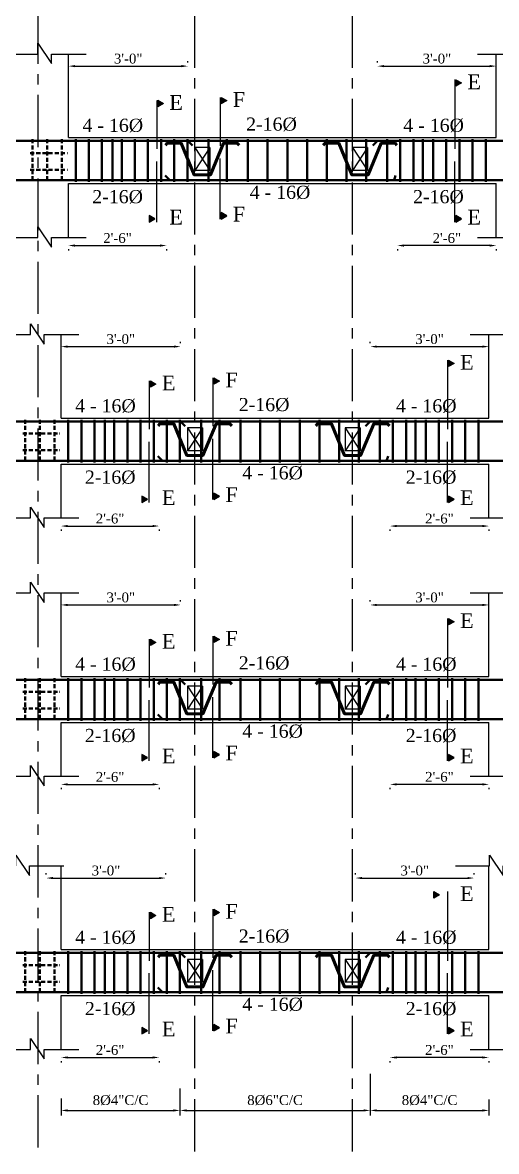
# Model space of a CAD drawing. Extents: x -2338379 to 930990, y -818978 to 106940.
# Drawn here: x 381964 to 382252, y -207912 to -207224 of the extents above; entities that cross this region are included whole.
import ezdxf

# ---------------------------------------------------------------- set-up
doc = ezdxf.new("R2010")
doc.units = 0
doc.header["$MEASUREMENT"] = 0
doc.header["$PDMODE"] = 34
for name, pattern in [('ACAD_ISO02W100', [15, 12, -3]), ('CENTER', [50.8, 31.75, -6.35, 6.35, -6.35]), ('DASHED', [0.75, 0.5, -0.25])]:
    doc.linetypes.add(name, pattern=pattern)
doc.layers.get('0').update_dxf_attribs({"linetype": 'CONTINUOUS', "lineweight": 30})
doc.layers.get('DEFPOINTS').update_dxf_attribs({"linetype": 'CONTINUOUS'})
for name, color, linetype, lineweight in [('BEAM', 1, 'DASHED', 18), ('Center', 11, 'CENTER', 15), ('Dimension', 35, 'CONTINUOUS', 9), ('HATCH', 3, 'CONTINUOUS', 15), ('rcc elevation', 253, 'CONTINUOUS', 18), ('rebar', 3, 'CONTINUOUS', 40), ('Structure', 2, 'CONTINUOUS', 50), ('TEXT', 7, 'CONTINUOUS', 30), ('WALL', 1, 'CONTINUOUS', 40)]:
    doc.layers.add(name, color=color, linetype=linetype, lineweight=lineweight)
doc.styles.get("Standard").update_dxf_attribs({"font": 'times.ttf', "height": 6})
doc.dimstyles.new('Standard$0', dxfattribs={"dimtxt": 6, "dimasz": 4, "dimexe": 3, "dimexo": 6, "dimgap": 3, "dimtad": 1, "dimdec": 1, "dimzin": 0, "dimdsep": 46, "dimlunit": 4, "dimtxsty": 'Standard', "dimcen": 0.09, "dimclrd": 6, "dimclre": 6, "dimclrt": 7, "dimadec": 0, "dimazin": 0, "dimtfac": 1, "dimtdec": 1, "dimtix": 1, "dimtofl": 0, "dimtmove": 1, "dimatfit": 3, "dimfxl": 1, "dimtolj": 1, "dimtzin": 0, "dimlwd": 18, "dimlwe": 18, "dimarcsym": 0})

# ---------------------------------------------------------------- blocks, each defined once
blk = doc.blocks.new('*D436')
at = {"color": 6, "lineweight": 18, "transparency": 16777216}
for p, q in [((382059.46, -207873.52), (382059.46, -207889.95)), ((381987.06, -207879.68), (381987.06, -207889.95)), ((381991.06, -207886.95), (382055.46, -207886.95))]:
    blk.add_line(p, q, dxfattribs=at)
at = {"color": 6, "lineweight": 30, "transparency": 16777216}
for points in [[(381991.06, -207886.28), (381991.06, -207887.62), (381987.06, -207886.95)], [(382055.46, -207886.28), (382055.46, -207887.62), (382059.46, -207886.95)]]:
    blk.add_solid(points, dxfattribs=at)
at = {"layer": 'DEFPOINTS', "color": 0, "lineweight": 30, "transparency": 16777216}
for p in [(382059.46, -207867.52), (381987.06, -207873.68), (382059.46, -207886.95)]:
    blk.add_point(p, dxfattribs=at)
at = {"color": 7, "transparency": 16777216, "insert": (382023.26, -207880.77), "char_height": 6, "attachment_point": 5}
blk.add_mtext('\\A1;8%%c4"C/C', dxfattribs=at)
blk = doc.blocks.new('*D437')
at = {"color": 6, "lineweight": 18, "transparency": 16777216}
for p, q in [((382175.27, -207864.68), (382175.27, -207889.95)), ((382059.46, -207873.52), (382059.46, -207889.95)), ((382063.46, -207886.95), (382171.27, -207886.95))]:
    blk.add_line(p, q, dxfattribs=at)
at = {"color": 6, "lineweight": 30, "transparency": 16777216}
for points in [[(382063.46, -207886.28), (382063.46, -207887.62), (382059.46, -207886.95)], [(382171.27, -207886.28), (382171.27, -207887.62), (382175.27, -207886.95)]]:
    blk.add_solid(points, dxfattribs=at)
at = {"layer": 'DEFPOINTS', "color": 0, "lineweight": 30, "transparency": 16777216}
for p in [(382175.27, -207858.68), (382059.46, -207867.52), (382175.27, -207886.95)]:
    blk.add_point(p, dxfattribs=at)
at = {"color": 7, "transparency": 16777216, "insert": (382117.36, -207880.77), "char_height": 6, "attachment_point": 5}
blk.add_mtext('\\A1;8%%C6"C/C', dxfattribs=at)
blk = doc.blocks.new('*D438')
at = {"color": 6, "lineweight": 18, "transparency": 16777216}
for p, q in [((382175.27, -207864.68), (382175.27, -207889.95)), ((382247.56, -207880.34), (382247.56, -207889.95)), ((382179.27, -207886.95), (382243.56, -207886.95))]:
    blk.add_line(p, q, dxfattribs=at)
at = {"color": 6, "lineweight": 30, "transparency": 16777216}
for points in [[(382179.27, -207886.28), (382179.27, -207887.62), (382175.27, -207886.95)], [(382243.56, -207886.28), (382243.56, -207887.62), (382247.56, -207886.95)]]:
    blk.add_solid(points, dxfattribs=at)
at = {"layer": 'DEFPOINTS', "color": 0, "lineweight": 30, "transparency": 16777216}
for p in [(382175.27, -207858.68), (382247.56, -207874.34), (382247.56, -207886.95)]:
    blk.add_point(p, dxfattribs=at)
at = {"color": 7, "transparency": 16777216, "insert": (382211.42, -207880.77), "char_height": 6, "attachment_point": 5}
blk.add_mtext('\\A1;8%%C4"C/C', dxfattribs=at)
blk = doc.blocks.new('*D439')
at = {"layer": 'DEFPOINTS', "color": 0, "lineweight": 30, "transparency": 16777216}
for p in [(382050.79, -207745.33), (381978.05, -207752.17), (382050.79, -207752.17)]:
    blk.add_point(p, dxfattribs=at)
at = {"layer": 'TEXT', "color": 6, "lineweight": -2, "transparency": 16777216}
for p, q in [((381978.05, -207743.17), (381978.05, -207742.33)), ((382050.79, -207743.17), (382050.79, -207742.33)), ((381982.05, -207745.33), (382046.79, -207745.33))]:
    blk.add_line(p, q, dxfattribs=at)
at = {"layer": 'TEXT', "color": 6, "lineweight": 30, "transparency": 16777216}
for points in [[(381982.05, -207744.67), (381982.05, -207746), (381978.05, -207745.33)], [(382046.79, -207744.67), (382046.79, -207746), (382050.79, -207745.33)]]:
    blk.add_solid(points, dxfattribs=at)
at = {"layer": 'TEXT', "color": 7, "transparency": 16777216, "insert": (382014.42, -207740.78), "char_height": 6, "attachment_point": 5}
blk.add_mtext('\\A1;3\'-0"', dxfattribs=at)
blk = doc.blocks.new('*D440')
at = {"layer": 'DEFPOINTS', "color": 0, "lineweight": 30, "transparency": 16777216}
for p in [(381987.05, -207847.84), (382046.8, -207847.84), (382046.8, -207854.68)]:
    blk.add_point(p, dxfattribs=at)
at = {"layer": 'TEXT', "color": 6, "lineweight": -2, "transparency": 16777216}
for p, q in [((381991.05, -207854.68), (382042.8, -207854.68)), ((381987.05, -207856.84), (381987.05, -207857.68)), ((382046.8, -207856.84), (382046.8, -207857.68))]:
    blk.add_line(p, q, dxfattribs=at)
at = {"layer": 'TEXT', "color": 6, "lineweight": 30, "transparency": 16777216}
for points in [[(381991.05, -207854.02), (381991.05, -207855.35), (381987.05, -207854.68)], [(382042.8, -207854.02), (382042.8, -207855.35), (382046.8, -207854.68)]]:
    blk.add_solid(points, dxfattribs=at)
at = {"layer": 'TEXT', "color": 7, "transparency": 16777216, "insert": (382016.92, -207850.13), "char_height": 6, "attachment_point": 5}
blk.add_mtext('\\A1;2\'-6"', dxfattribs=at)
blk = doc.blocks.new('*D441')
at = {"layer": 'DEFPOINTS', "color": 0, "lineweight": 30, "transparency": 16777216}
for p in [(382238.53, -207745.33), (382166.27, -207752.17), (382238.53, -207752.17)]:
    blk.add_point(p, dxfattribs=at)
at = {"layer": 'TEXT', "color": 6, "lineweight": -2, "transparency": 16777216}
for p, q in [((382166.27, -207743.17), (382166.27, -207742.33)), ((382238.53, -207743.17), (382238.53, -207742.33)), ((382170.27, -207745.33), (382234.53, -207745.33))]:
    blk.add_line(p, q, dxfattribs=at)
at = {"layer": 'TEXT', "color": 6, "lineweight": 30, "transparency": 16777216}
for points in [[(382170.27, -207744.67), (382170.27, -207746), (382166.27, -207745.33)], [(382234.53, -207744.67), (382234.53, -207746), (382238.53, -207745.33)]]:
    blk.add_solid(points, dxfattribs=at)
at = {"layer": 'TEXT', "color": 7, "transparency": 16777216, "insert": (382202.4, -207740.78), "char_height": 6, "attachment_point": 5}
blk.add_mtext('\\A1;3\'-0"', dxfattribs=at)
blk = doc.blocks.new('*D442')
at = {"layer": 'DEFPOINTS', "color": 0, "lineweight": 30, "transparency": 16777216}
for p in [(382187.3, -207847.84), (382247.56, -207847.84), (382187.3, -207854.68)]:
    blk.add_point(p, dxfattribs=at)
at = {"layer": 'TEXT', "color": 6, "lineweight": -2, "transparency": 16777216}
for p, q in [((382243.56, -207854.68), (382191.3, -207854.68)), ((382187.3, -207856.84), (382187.3, -207857.68)), ((382247.56, -207856.84), (382247.56, -207857.68))]:
    blk.add_line(p, q, dxfattribs=at)
at = {"layer": 'TEXT', "color": 6, "lineweight": 30, "transparency": 16777216}
for points in [[(382191.3, -207854.02), (382191.3, -207855.35), (382187.3, -207854.68)], [(382243.56, -207854.02), (382243.56, -207855.35), (382247.56, -207854.68)]]:
    blk.add_solid(points, dxfattribs=at)
at = {"layer": 'TEXT', "color": 7, "transparency": 16777216, "insert": (382217.43, -207850.13), "char_height": 6, "attachment_point": 5}
blk.add_mtext('\\A1;2\'-6"', dxfattribs=at)
blk = doc.blocks.new('*D456')
at = {"layer": 'DEFPOINTS', "color": 0, "lineweight": 30, "transparency": 16777216}
for p in [(382059.8, -207578.91), (381987.05, -207585.75), (382059.8, -207585.75)]:
    blk.add_point(p, dxfattribs=at)
at = {"layer": 'TEXT', "color": 6, "lineweight": -2, "transparency": 16777216}
for p, q in [((381987.05, -207576.75), (381987.05, -207575.91)), ((381991.05, -207578.91), (382055.8, -207578.91)), ((382059.8, -207576.75), (382059.8, -207575.91))]:
    blk.add_line(p, q, dxfattribs=at)
at = {"layer": 'TEXT', "color": 6, "lineweight": 30, "transparency": 16777216}
for points in [[(381991.05, -207578.24), (381991.05, -207579.58), (381987.05, -207578.91)], [(382055.8, -207578.24), (382055.8, -207579.58), (382059.8, -207578.91)]]:
    blk.add_solid(points, dxfattribs=at)
at = {"layer": 'TEXT', "color": 7, "transparency": 16777216, "insert": (382023.42, -207574.36), "char_height": 6, "attachment_point": 5}
blk.add_mtext('\\A1;3\'-0"', dxfattribs=at)
blk = doc.blocks.new('*D457')
at = {"layer": 'DEFPOINTS', "color": 0, "lineweight": 30, "transparency": 16777216}
for p in [(381987.05, -207681.42), (382046.8, -207681.42), (382046.8, -207688.26)]:
    blk.add_point(p, dxfattribs=at)
at = {"layer": 'TEXT', "color": 6, "lineweight": -2, "transparency": 16777216}
for p, q in [((381991.05, -207688.26), (382042.8, -207688.26)), ((381987.05, -207690.42), (381987.05, -207691.26)), ((382046.8, -207690.42), (382046.8, -207691.26))]:
    blk.add_line(p, q, dxfattribs=at)
at = {"layer": 'TEXT', "color": 6, "lineweight": 30, "transparency": 16777216}
for points in [[(381991.05, -207687.59), (381991.05, -207688.93), (381987.05, -207688.26)], [(382042.8, -207687.59), (382042.8, -207688.93), (382046.8, -207688.26)]]:
    blk.add_solid(points, dxfattribs=at)
at = {"layer": 'TEXT', "color": 7, "transparency": 16777216, "insert": (382016.92, -207683.71), "char_height": 6, "attachment_point": 5}
blk.add_mtext('\\A1;2\'-6"', dxfattribs=at)
blk = doc.blocks.new('*D458')
at = {"layer": 'DEFPOINTS', "color": 0, "lineweight": 30, "transparency": 16777216}
for p in [(382247.53, -207578.91), (382175.27, -207585.75), (382247.53, -207585.75)]:
    blk.add_point(p, dxfattribs=at)
at = {"layer": 'TEXT', "color": 6, "lineweight": -2, "transparency": 16777216}
for p, q in [((382175.27, -207576.75), (382175.27, -207575.91)), ((382179.27, -207578.91), (382243.53, -207578.91)), ((382247.53, -207576.75), (382247.53, -207575.91))]:
    blk.add_line(p, q, dxfattribs=at)
at = {"layer": 'TEXT', "color": 6, "lineweight": 30, "transparency": 16777216}
for points in [[(382179.27, -207578.24), (382179.27, -207579.58), (382175.27, -207578.91)], [(382243.53, -207578.24), (382243.53, -207579.58), (382247.53, -207578.91)]]:
    blk.add_solid(points, dxfattribs=at)
at = {"layer": 'TEXT', "color": 7, "transparency": 16777216, "insert": (382211.4, -207574.36), "char_height": 6, "attachment_point": 5}
blk.add_mtext('\\A1;3\'-0"', dxfattribs=at)
blk = doc.blocks.new('*D459')
at = {"layer": 'DEFPOINTS', "color": 0, "lineweight": 30, "transparency": 16777216}
for p in [(382187.3, -207681.42), (382247.56, -207681.42), (382187.3, -207688.26)]:
    blk.add_point(p, dxfattribs=at)
at = {"layer": 'TEXT', "color": 6, "lineweight": -2, "transparency": 16777216}
for p, q in [((382243.56, -207688.26), (382191.3, -207688.26)), ((382187.3, -207690.42), (382187.3, -207691.26)), ((382247.56, -207690.42), (382247.56, -207691.26))]:
    blk.add_line(p, q, dxfattribs=at)
at = {"layer": 'TEXT', "color": 6, "lineweight": 30, "transparency": 16777216}
for points in [[(382191.3, -207687.59), (382191.3, -207688.93), (382187.3, -207688.26)], [(382243.56, -207687.59), (382243.56, -207688.93), (382247.56, -207688.26)]]:
    blk.add_solid(points, dxfattribs=at)
at = {"layer": 'TEXT', "color": 7, "transparency": 16777216, "insert": (382217.43, -207683.71), "char_height": 6, "attachment_point": 5}
blk.add_mtext('\\A1;2\'-6"', dxfattribs=at)
blk = doc.blocks.new('*D493')
at = {"layer": 'DEFPOINTS', "color": 0, "lineweight": 30, "transparency": 16777216}
for p in [(382059.8, -207421.48), (381987.05, -207428.32), (382059.8, -207428.32)]:
    blk.add_point(p, dxfattribs=at)
at = {"layer": 'TEXT', "color": 6, "lineweight": -2, "transparency": 16777216}
for p, q in [((381987.05, -207419.32), (381987.05, -207418.48)), ((381991.05, -207421.48), (382055.8, -207421.48)), ((382059.8, -207419.32), (382059.8, -207418.48))]:
    blk.add_line(p, q, dxfattribs=at)
at = {"layer": 'TEXT', "color": 6, "lineweight": 30, "transparency": 16777216}
for points in [[(381991.05, -207420.81), (381991.05, -207422.14), (381987.05, -207421.48)], [(382055.8, -207420.81), (382055.8, -207422.14), (382059.8, -207421.48)]]:
    blk.add_solid(points, dxfattribs=at)
at = {"layer": 'TEXT', "color": 7, "transparency": 16777216, "insert": (382023.42, -207416.93), "char_height": 6, "attachment_point": 5}
blk.add_mtext('\\A1;3\'-0"', dxfattribs=at)
blk = doc.blocks.new('*D494')
at = {"layer": 'DEFPOINTS', "color": 0, "lineweight": 30, "transparency": 16777216}
for p in [(381987.05, -207523.99), (382046.8, -207523.99), (382046.8, -207530.83)]:
    blk.add_point(p, dxfattribs=at)
at = {"layer": 'TEXT', "color": 6, "lineweight": -2, "transparency": 16777216}
for p, q in [((381991.05, -207530.83), (382042.8, -207530.83)), ((381987.05, -207532.99), (381987.05, -207533.83)), ((382046.8, -207532.99), (382046.8, -207533.83))]:
    blk.add_line(p, q, dxfattribs=at)
at = {"layer": 'TEXT', "color": 6, "lineweight": 30, "transparency": 16777216}
for points in [[(381991.05, -207530.16), (381991.05, -207531.49), (381987.05, -207530.83)], [(382042.8, -207530.16), (382042.8, -207531.49), (382046.8, -207530.83)]]:
    blk.add_solid(points, dxfattribs=at)
at = {"layer": 'TEXT', "color": 7, "transparency": 16777216, "insert": (382016.92, -207526.28), "char_height": 6, "attachment_point": 5}
blk.add_mtext('\\A1;2\'-6"', dxfattribs=at)
blk = doc.blocks.new('*D495')
at = {"layer": 'DEFPOINTS', "color": 0, "lineweight": 30, "transparency": 16777216}
for p in [(382247.53, -207421.48), (382175.27, -207428.32), (382247.53, -207428.32)]:
    blk.add_point(p, dxfattribs=at)
at = {"layer": 'TEXT', "color": 6, "lineweight": -2, "transparency": 16777216}
for p, q in [((382175.27, -207419.32), (382175.27, -207418.48)), ((382179.27, -207421.48), (382243.53, -207421.48)), ((382247.53, -207419.32), (382247.53, -207418.48))]:
    blk.add_line(p, q, dxfattribs=at)
at = {"layer": 'TEXT', "color": 6, "lineweight": 30, "transparency": 16777216}
for points in [[(382179.27, -207420.81), (382179.27, -207422.14), (382175.27, -207421.48)], [(382243.53, -207420.81), (382243.53, -207422.14), (382247.53, -207421.48)]]:
    blk.add_solid(points, dxfattribs=at)
at = {"layer": 'TEXT', "color": 7, "transparency": 16777216, "insert": (382211.4, -207416.93), "char_height": 6, "attachment_point": 5}
blk.add_mtext('\\A1;3\'-0"', dxfattribs=at)
blk = doc.blocks.new('*D496')
at = {"layer": 'DEFPOINTS', "color": 0, "lineweight": 30, "transparency": 16777216}
for p in [(382187.3, -207523.99), (382247.56, -207523.99), (382187.3, -207530.83)]:
    blk.add_point(p, dxfattribs=at)
at = {"layer": 'TEXT', "color": 6, "lineweight": -2, "transparency": 16777216}
for p, q in [((382243.56, -207530.83), (382191.3, -207530.83)), ((382187.3, -207532.99), (382187.3, -207533.83)), ((382247.56, -207532.99), (382247.56, -207533.83))]:
    blk.add_line(p, q, dxfattribs=at)
at = {"layer": 'TEXT', "color": 6, "lineweight": 30, "transparency": 16777216}
for points in [[(382191.3, -207530.16), (382191.3, -207531.49), (382187.3, -207530.83)], [(382243.56, -207530.16), (382243.56, -207531.49), (382247.56, -207530.83)]]:
    blk.add_solid(points, dxfattribs=at)
at = {"layer": 'TEXT', "color": 7, "transparency": 16777216, "insert": (382217.43, -207526.28), "char_height": 6, "attachment_point": 5}
blk.add_mtext('\\A1;2\'-6"', dxfattribs=at)
blk = doc.blocks.new('*D530')
at = {"layer": 'DEFPOINTS', "color": 0, "lineweight": 30, "transparency": 16777216}
for p in [(382064.29, -207250.55), (381991.55, -207257.39), (382064.29, -207257.39)]:
    blk.add_point(p, dxfattribs=at)
at = {"layer": 'TEXT', "color": 6, "lineweight": -2, "transparency": 16777216}
for p, q in [((381991.55, -207248.39), (381991.55, -207247.55)), ((382064.29, -207248.39), (382064.29, -207247.55)), ((381995.55, -207250.55), (382060.29, -207250.55))]:
    blk.add_line(p, q, dxfattribs=at)
at = {"layer": 'TEXT', "color": 6, "lineweight": 30, "transparency": 16777216}
for points in [[(381995.55, -207249.88), (381995.55, -207251.22), (381991.55, -207250.55)], [(382060.29, -207249.88), (382060.29, -207251.22), (382064.29, -207250.55)]]:
    blk.add_solid(points, dxfattribs=at)
at = {"layer": 'TEXT', "color": 7, "transparency": 16777216, "insert": (382027.92, -207246), "char_height": 6, "attachment_point": 5}
blk.add_mtext('\\A1;3\'-0"', dxfattribs=at)
blk = doc.blocks.new('*D531')
at = {"layer": 'DEFPOINTS', "color": 0, "lineweight": 30, "transparency": 16777216}
for p in [(381991.55, -207353.06), (382051.29, -207353.06), (382051.29, -207359.9)]:
    blk.add_point(p, dxfattribs=at)
at = {"layer": 'TEXT', "color": 6, "lineweight": -2, "transparency": 16777216}
for p, q in [((381995.55, -207359.9), (382047.29, -207359.9)), ((381991.55, -207362.06), (381991.55, -207362.9)), ((382051.29, -207362.06), (382051.29, -207362.9))]:
    blk.add_line(p, q, dxfattribs=at)
at = {"layer": 'TEXT', "color": 6, "lineweight": 30, "transparency": 16777216}
for points in [[(381995.55, -207359.23), (381995.55, -207360.57), (381991.55, -207359.9)], [(382047.29, -207359.23), (382047.29, -207360.57), (382051.29, -207359.9)]]:
    blk.add_solid(points, dxfattribs=at)
at = {"layer": 'TEXT', "color": 7, "transparency": 16777216, "insert": (382021.42, -207355.35), "char_height": 6, "attachment_point": 5}
blk.add_mtext('\\A1;2\'-6"', dxfattribs=at)
blk = doc.blocks.new('*D532')
at = {"layer": 'DEFPOINTS', "color": 0, "lineweight": 30, "transparency": 16777216}
for p in [(382252.03, -207250.55), (382179.77, -207257.39), (382252.03, -207257.39)]:
    blk.add_point(p, dxfattribs=at)
at = {"layer": 'TEXT', "color": 6, "lineweight": -2, "transparency": 16777216}
for p, q in [((382179.77, -207248.39), (382179.77, -207247.55)), ((382252.03, -207248.39), (382252.03, -207247.55)), ((382183.77, -207250.55), (382248.03, -207250.55))]:
    blk.add_line(p, q, dxfattribs=at)
at = {"layer": 'TEXT', "color": 6, "lineweight": 30, "transparency": 16777216}
for points in [[(382183.77, -207249.88), (382183.77, -207251.22), (382179.77, -207250.55)], [(382248.03, -207249.88), (382248.03, -207251.22), (382252.03, -207250.55)]]:
    blk.add_solid(points, dxfattribs=at)
at = {"layer": 'TEXT', "color": 7, "transparency": 16777216, "insert": (382215.9, -207246), "char_height": 6, "attachment_point": 5}
blk.add_mtext('\\A1;3\'-0"', dxfattribs=at)
blk = doc.blocks.new('*D533')
at = {"layer": 'DEFPOINTS', "color": 0, "lineweight": 30, "transparency": 16777216}
for p in [(382191.8, -207353.06), (382252.06, -207353.06), (382191.8, -207359.9)]:
    blk.add_point(p, dxfattribs=at)
at = {"layer": 'TEXT', "color": 6, "lineweight": -2, "transparency": 16777216}
for p, q in [((382248.06, -207359.9), (382195.8, -207359.9)), ((382191.8, -207362.06), (382191.8, -207362.9)), ((382252.06, -207362.06), (382252.06, -207362.9))]:
    blk.add_line(p, q, dxfattribs=at)
at = {"layer": 'TEXT', "color": 6, "lineweight": 30, "transparency": 16777216}
for points in [[(382195.8, -207359.23), (382195.8, -207360.57), (382191.8, -207359.9)], [(382248.06, -207359.23), (382248.06, -207360.57), (382252.06, -207359.9)]]:
    blk.add_solid(points, dxfattribs=at)
at = {"layer": 'TEXT', "color": 7, "transparency": 16777216, "insert": (382221.93, -207355.35), "char_height": 6, "attachment_point": 5}
blk.add_mtext('\\A1;2\'-6"', dxfattribs=at)

msp = doc.modelspace()

# ---------------------------------------------------------------- hatches: boundary and pattern name
at = {"layer": 'HATCH', "ltscale": 0.5}
for points in [[(382227.46, -207262.76), (382227.46, -207258.81), (382230.88, -207260.78)], [(382084.58, -207273.52), (382084.58, -207269.57), (382087.99, -207271.54)], [(382045.93, -207275.34), (382045.93, -207271.39), (382049.34, -207273.36)], [(382040.73, -207341.62), (382040.73, -207345.57), (382044.14, -207343.6)], [(382084.58, -207339.8), (382084.58, -207343.75), (382087.99, -207341.77)], [(382227.46, -207341.62), (382227.46, -207345.57), (382230.88, -207343.6)], [(382222.97, -207433.68), (382222.97, -207429.74), (382226.38, -207431.71)], [(382041.43, -207446.26), (382041.43, -207442.32), (382044.85, -207444.29)], [(382080.08, -207444.44), (382080.08, -207440.5), (382083.49, -207442.47)], [(382080.08, -207510.73), (382080.08, -207514.67), (382083.49, -207512.7)], [(382036.23, -207512.55), (382036.23, -207516.5), (382039.65, -207514.52)], [(382222.97, -207512.55), (382222.97, -207516.5), (382226.38, -207514.52)], [(382222.97, -207591.11), (382222.97, -207587.17), (382226.38, -207589.14)], [(382041.43, -207603.7), (382041.43, -207599.75), (382044.85, -207601.72)], [(382080.08, -207601.87), (382080.08, -207597.93), (382083.49, -207599.9)], [(382080.08, -207668.16), (382080.08, -207672.11), (382083.49, -207670.13)], [(382036.23, -207669.98), (382036.23, -207673.93), (382039.65, -207671.96)], [(382222.97, -207669.98), (382222.97, -207673.93), (382226.38, -207671.96)], [(382213.96, -207757.54), (382213.96, -207753.59), (382217.38, -207755.57)], [(382080.08, -207768.3), (382080.08, -207764.35), (382083.49, -207766.33)], [(382041.43, -207770.12), (382041.43, -207766.17), (382044.85, -207768.15)], [(382080.08, -207834.58), (382080.08, -207838.53), (382083.49, -207836.56)], [(382036.23, -207836.41), (382036.23, -207840.35), (382039.65, -207838.38)], [(382222.97, -207836.41), (382222.97, -207840.35), (382226.38, -207838.38)]]:
    msp.add_hatch(color=256, dxfattribs=at).paths.add_polyline_path(points)

# ---------------------------------------------------------------- linework, layer by layer
at = {"layer": 'BEAM', "linetype": 'ACAD_ISO02W100', "ltscale": 5}
for p, q in [((382068.52, -207300.1), (382068.52, -207314.1)), ((382077.72, -207300.1), (382077.72, -207314.1)), ((382164.52, -207300.1), (382164.52, -207314.1)), ((382173.72, -207300.1), (382173.72, -207314.1)), ((382064.02, -207471.03), (382064.02, -207485.03)), ((382073.22, -207471.03), (382073.22, -207485.03)), ((382160.02, -207471.03), (382160.02, -207485.03)), ((382169.22, -207471.03), (382169.22, -207485.03)), ((382064.02, -207628.46), (382064.02, -207642.46)), ((382073.22, -207628.46), (382073.22, -207642.46)), ((382160.02, -207628.46), (382160.02, -207642.46)), ((382169.22, -207628.46), (382169.22, -207642.46)), ((382064.02, -207794.88), (382064.02, -207808.88)), ((382073.22, -207794.88), (382073.22, -207808.88)), ((382160.02, -207794.88), (382160.02, -207808.88)), ((382169.22, -207794.88), (382169.22, -207808.88))]:
    msp.add_line(p, q, dxfattribs=at)
at = {"layer": 'Center'}
for p, q in [((381973.05, -207909.49), (381973.05, -206890.81)), ((382068.57, -207911.93), (382068.57, -206896.81)), ((382164.57, -207911.93), (382164.57, -206896.81))]:
    msp.add_line(p, q, dxfattribs=at)
at = {"layer": 'Dimension', "ltscale": 0.5}
for p, q in [((382226.84, -207258.78), (382226.84, -207300.95)), ((382083.95, -207269.58), (382083.95, -207299.13)), ((382045.3, -207271.4), (382045.3, -207300.95)), ((382045.3, -207345.56), (382045.3, -207308.61)), ((382083.95, -207343.74), (382083.95, -207306.79)), ((382226.84, -207345.56), (382226.84, -207308.61)), ((382222.34, -207429.7), (382222.34, -207471.87)), ((382040.8, -207442.33), (382040.8, -207471.87)), ((382079.45, -207440.51), (382079.45, -207470.05)), ((382040.8, -207516.49), (382040.8, -207479.54)), ((382079.45, -207514.66), (382079.45, -207477.72)), ((382222.34, -207516.49), (382222.34, -207479.54)), ((382222.34, -207587.14), (382222.34, -207629.31)), ((382040.8, -207599.76), (382040.8, -207629.31)), ((382079.45, -207597.94), (382079.45, -207627.48)), ((382040.8, -207673.92), (382040.8, -207636.97)), ((382079.45, -207672.1), (382079.45, -207635.15)), ((382222.34, -207673.92), (382222.34, -207636.97)), ((382222.34, -207753.56), (382222.34, -207795.73)), ((382079.45, -207764.36), (382079.45, -207793.91)), ((382040.8, -207766.19), (382040.8, -207795.73)), ((382040.8, -207840.34), (382040.8, -207803.39)), ((382079.45, -207838.52), (382079.45, -207801.57)), ((382222.34, -207840.34), (382222.34, -207803.39))]:
    msp.add_line(p, q, dxfattribs=at)
at = {"layer": 'Dimension', "linetype": 'ACAD_ISO02W100', "ltscale": 125}
for p, q in [((382077.72, -207300.1), (382068.52, -207300.1)), ((382068.52, -207300.1), (382077.72, -207314.1)), ((382077.72, -207300.1), (382068.52, -207314.1)), ((382173.72, -207300.1), (382164.52, -207300.1)), ((382164.52, -207300.1), (382173.72, -207314.1)), ((382173.72, -207300.1), (382164.52, -207314.1)), ((382077.72, -207314.1), (382068.52, -207314.1)), ((382173.72, -207314.1), (382164.52, -207314.1)), ((382073.22, -207471.03), (382064.02, -207471.03)), ((382064.02, -207471.03), (382073.22, -207485.03)), ((382073.22, -207471.03), (382064.02, -207485.03)), ((382169.22, -207471.03), (382160.02, -207471.03)), ((382160.02, -207471.03), (382169.22, -207485.03)), ((382169.22, -207471.03), (382160.02, -207485.03)), ((382073.22, -207485.03), (382064.02, -207485.03)), ((382169.22, -207485.03), (382160.02, -207485.03)), ((382073.22, -207628.46), (382064.02, -207628.46)), ((382064.02, -207628.46), (382073.22, -207642.46)), ((382073.22, -207628.46), (382064.02, -207642.46)), ((382169.22, -207628.46), (382160.02, -207628.46)), ((382160.02, -207628.46), (382169.22, -207642.46)), ((382169.22, -207628.46), (382160.02, -207642.46)), ((382073.22, -207642.46), (382064.02, -207642.46)), ((382169.22, -207642.46), (382160.02, -207642.46)), ((382073.22, -207794.88), (382064.02, -207794.88)), ((382064.02, -207794.88), (382073.22, -207808.88)), ((382073.22, -207794.88), (382064.02, -207808.88)), ((382169.22, -207794.88), (382160.02, -207794.88)), ((382160.02, -207794.88), (382169.22, -207808.88)), ((382169.22, -207794.88), (382160.02, -207808.88)), ((382073.22, -207808.88), (382064.02, -207808.88)), ((382169.22, -207808.88), (382160.02, -207808.88))]:
    msp.add_line(p, q, dxfattribs=at)
at = {"layer": 'Dimension'}
for points in [[(381952.14, -207243.18), (381972.93, -207243.18), (381972.93, -207236.62), (381981.32, -207249.01), (381981.32, -207243.18), (382002.29, -207243.18)], [(382240.62, -207243.18), (382261.41, -207243.18), (382261.41, -207236.62), (382269.8, -207249.01), (382269.8, -207243.18), (382290.77, -207243.18)], [(381952.14, -207354.97), (381972.93, -207354.97), (381972.93, -207348.42), (381981.32, -207360.8), (381981.32, -207354.97), (382002.29, -207354.97)], [(382240.62, -207354.97), (382261.41, -207354.97), (382261.41, -207348.42), (382269.8, -207360.8), (382269.8, -207354.97), (382290.77, -207354.97)], [(381947.64, -207414.11), (381968.43, -207414.11), (381968.43, -207407.55), (381976.82, -207419.94), (381976.82, -207414.11), (381997.79, -207414.11)], [(382236.13, -207414.11), (382256.91, -207414.11), (382256.91, -207407.55), (382265.3, -207419.94), (382265.3, -207414.11), (382286.27, -207414.11)], [(381947.64, -207525.9), (381968.43, -207525.9), (381968.43, -207519.34), (381976.82, -207531.73), (381976.82, -207525.9), (381997.79, -207525.9)], [(382236.13, -207525.9), (382256.91, -207525.9), (382256.91, -207519.34), (382265.3, -207531.73), (382265.3, -207525.9), (382286.27, -207525.9)], [(381947.64, -207571.54), (381968.43, -207571.54), (381968.43, -207564.98), (381976.82, -207577.37), (381976.82, -207571.54), (381997.79, -207571.54)], [(382236.13, -207571.54), (382256.91, -207571.54), (382256.91, -207564.98), (382265.3, -207577.37), (382265.3, -207571.54), (382286.27, -207571.54)], [(381947.64, -207683.33), (381968.43, -207683.33), (381968.43, -207676.77), (381976.82, -207689.16), (381976.82, -207683.33), (381997.79, -207683.33)], [(382236.13, -207683.33), (382256.91, -207683.33), (382256.91, -207676.77), (382265.3, -207689.16), (382265.3, -207683.33), (382286.27, -207683.33)], [(381938.64, -207737.96), (381959.43, -207737.96), (381959.43, -207731.4), (381967.81, -207743.79), (381967.81, -207737.96), (381988.78, -207737.96)], [(382227.12, -207737.96), (382247.91, -207737.96), (382247.91, -207731.4), (382256.3, -207743.79), (382256.3, -207737.96), (382277.26, -207737.96)], [(381947.64, -207849.76), (381968.43, -207849.76), (381968.43, -207843.2), (381976.82, -207855.59), (381976.82, -207849.76), (381997.79, -207849.76)], [(382236.13, -207849.76), (382256.91, -207849.76), (382256.91, -207843.2), (382265.3, -207855.59), (382265.3, -207849.76), (382286.27, -207849.76)]]:
    msp.add_lwpolyline(points, dxfattribs=at)
at = {"layer": 'Dimension', "ltscale": 0.5}
for points in [[(382230.88, -207260.78), (382227.46, -207262.76), (382227.46, -207258.81)], [(382087.99, -207271.54), (382084.58, -207273.52), (382084.58, -207269.57)], [(382049.34, -207273.36), (382045.93, -207275.34), (382045.93, -207271.39)], [(382044.14, -207343.6), (382040.73, -207341.62), (382040.73, -207345.57)], [(382087.99, -207341.77), (382084.58, -207339.8), (382084.58, -207343.75)], [(382230.88, -207343.6), (382227.46, -207341.62), (382227.46, -207345.57)], [(382226.38, -207431.71), (382222.97, -207433.68), (382222.97, -207429.74)], [(382044.85, -207444.29), (382041.43, -207446.26), (382041.43, -207442.32)], [(382083.49, -207442.47), (382080.08, -207444.44), (382080.08, -207440.5)], [(382083.49, -207512.7), (382080.08, -207510.73), (382080.08, -207514.67)], [(382039.65, -207514.52), (382036.23, -207512.55), (382036.23, -207516.5)], [(382226.38, -207514.52), (382222.97, -207512.55), (382222.97, -207516.5)], [(382226.38, -207589.14), (382222.97, -207591.11), (382222.97, -207587.17)], [(382044.85, -207601.72), (382041.43, -207603.7), (382041.43, -207599.75)], [(382083.49, -207599.9), (382080.08, -207601.87), (382080.08, -207597.93)], [(382083.49, -207670.13), (382080.08, -207668.16), (382080.08, -207672.11)], [(382039.65, -207671.96), (382036.23, -207669.98), (382036.23, -207673.93)], [(382226.38, -207671.96), (382222.97, -207669.98), (382222.97, -207673.93)], [(382217.38, -207755.57), (382213.96, -207757.54), (382213.96, -207753.59)], [(382083.49, -207766.33), (382080.08, -207768.3), (382080.08, -207764.35)], [(382044.85, -207768.15), (382041.43, -207770.12), (382041.43, -207766.17)], [(382083.49, -207836.56), (382080.08, -207834.58), (382080.08, -207838.53)], [(382039.65, -207838.38), (382036.23, -207836.41), (382036.23, -207840.35)], [(382226.38, -207838.38), (382222.97, -207836.41), (382222.97, -207840.35)]]:
    msp.add_lwpolyline(points, close=True, dxfattribs=at)
at = {"layer": 'rcc elevation', "ltscale": 20}
for p, q in [((381991.55, -207294.1), (381991.55, -207243.18)), ((381991.55, -207294.1), (381991.55, -207243.18)), ((382252.03, -207294.1), (382252.03, -207243.18)), ((381991.55, -207294.1), (382252.03, -207294.1)), ((381991.55, -207322.1), (382252.03, -207322.1)), ((381991.55, -207354.97), (381991.55, -207322.1)), ((381991.55, -207354.97), (381991.55, -207322.1)), ((382252.03, -207354.97), (382252.03, -207322.1)), ((381987.05, -207465.02), (381987.05, -207414.11)), ((381987.05, -207465.02), (381987.05, -207414.11)), ((382247.53, -207465.02), (382247.53, -207414.11)), ((381987.05, -207465.02), (382247.53, -207465.02)), ((381987.05, -207493.02), (382247.53, -207493.02)), ((381987.05, -207525.9), (381987.05, -207493.02)), ((381987.05, -207525.9), (381987.05, -207493.02)), ((382247.53, -207525.9), (382247.53, -207493.02)), ((381987.05, -207622.45), (381987.05, -207571.54)), ((381987.05, -207622.45), (381987.05, -207571.54)), ((382247.53, -207622.45), (382247.53, -207571.54)), ((381987.05, -207622.45), (382247.53, -207622.45)), ((381987.05, -207650.45), (382247.53, -207650.45)), ((381987.05, -207683.33), (381987.05, -207650.45)), ((381987.05, -207683.33), (381987.05, -207650.45)), ((382247.53, -207683.33), (382247.53, -207650.45)), ((381987.05, -207788.88), (381987.05, -207737.96)), ((381987.05, -207788.88), (381987.05, -207737.96)), ((382247.53, -207788.88), (382247.53, -207737.96)), ((381987.05, -207788.88), (382247.53, -207788.88)), ((381987.05, -207816.88), (382247.53, -207816.88)), ((381987.05, -207849.76), (381987.05, -207816.88)), ((381987.05, -207849.76), (381987.05, -207816.88)), ((382247.53, -207849.76), (382247.53, -207816.88))]:
    msp.add_line(p, q, dxfattribs=at)
at = {"layer": 'rebar', "ltscale": 20}
for p, q in [((381682.74, -207296.1), (384287.4, -207296.1)), ((382064.29, -207296.1), (382067.14, -207298.95)), ((382179.77, -207296.1), (382176.92, -207298.95)), ((382050.44, -207317.25), (382053.29, -207320.1)), ((382190.65, -207317.25), (382189.8, -207320.1)), ((381680.11, -207320.1), (384290.03, -207320.1)), ((381678.24, -207467.02), (384282.91, -207467.02)), ((382059.8, -207467.02), (382062.65, -207469.87)), ((382175.27, -207467.02), (382172.42, -207469.87)), ((382045.95, -207488.17), (382048.8, -207491.02)), ((382186.15, -207488.17), (382185.3, -207491.02)), ((381675.61, -207491.02), (384285.54, -207491.02)), ((381678.24, -207624.45), (384282.91, -207624.45)), ((382059.8, -207624.45), (382062.65, -207627.3)), ((382175.27, -207624.45), (382172.42, -207627.3)), ((381675.61, -207648.45), (384285.54, -207648.45)), ((382045.95, -207645.6), (382048.8, -207648.45)), ((382186.15, -207645.6), (382185.3, -207648.45)), ((381678.24, -207790.88), (384282.91, -207790.88)), ((382059.8, -207790.88), (382062.65, -207793.73)), ((382175.27, -207790.88), (382172.42, -207793.73)), ((382045.95, -207812.03), (382048.8, -207814.88)), ((382186.15, -207812.03), (382185.3, -207814.88)), ((381675.61, -207814.88), (384285.54, -207814.88))]:
    msp.add_line(p, q, dxfattribs=at)
at = {"layer": 'rebar', "linetype": 'DASHED', "ltscale": 5}
for p, q in [((381969.68, -207295.1), (381969.68, -207321.1)), ((381978.55, -207295.1), (381978.55, -207321.1)), ((381987.5, -207295.1), (381987.5, -207321.1)), ((381987.59, -207295.1), (381987.59, -207321.1)), ((381968.19, -207303.55), (381990.88, -207303.55)), ((381968.19, -207313.72), (381990.88, -207313.72)), ((381965.18, -207466.02), (381965.18, -207492.02)), ((381974.05, -207466.02), (381974.05, -207492.02)), ((381983, -207466.02), (381983, -207492.02)), ((381983.09, -207466.02), (381983.09, -207492.02)), ((381963.7, -207474.47), (381986.38, -207474.47)), ((381963.7, -207484.64), (381986.38, -207484.64)), ((381965.18, -207623.45), (381965.18, -207649.45)), ((381974.05, -207623.45), (381974.05, -207649.45)), ((381983, -207623.45), (381983, -207649.45)), ((381983.09, -207623.45), (381983.09, -207649.45)), ((381963.7, -207631.91), (381986.38, -207631.91)), ((381963.7, -207642.08), (381986.38, -207642.08)), ((381965.18, -207789.88), (381965.18, -207815.88)), ((381974.05, -207789.88), (381974.05, -207815.88)), ((381983, -207789.88), (381983, -207815.88)), ((381983.09, -207789.88), (381983.09, -207815.88)), ((381963.7, -207798.33), (381986.38, -207798.33)), ((381963.7, -207808.5), (381986.38, -207808.5))]:
    msp.add_line(p, q, dxfattribs=at)
at = {"layer": 'rebar', "ltscale": 5}
for p, q in [((381995.96, -207295.1), (381995.96, -207321.1)), ((382003.96, -207295.1), (382003.96, -207321.1)), ((382011.96, -207295.1), (382011.96, -207321.1)), ((382018.29, -207295.1), (382018.29, -207321.1)), ((382023.96, -207295.1), (382023.96, -207321.1)), ((382031.96, -207295.1), (382031.96, -207321.1)), ((382039.96, -207295.1), (382039.96, -207321.1)), ((382047.96, -207295.1), (382047.96, -207321.1)), ((382055.96, -207295.1), (382055.96, -207321.1)), ((382063.96, -207295.1), (382063.96, -207321.1)), ((382076.84, -207295.1), (382076.84, -207321.1)), ((382087.96, -207295.1), (382087.96, -207321.1)), ((382100.84, -207295.1), (382100.84, -207321.1)), ((382112.84, -207295.1), (382112.84, -207321.1)), ((382124.84, -207295.1), (382124.84, -207321.1)), ((382136.84, -207295.1), (382136.84, -207321.1)), ((382148.84, -207295.1), (382148.84, -207321.1)), ((382160.84, -207295.1), (382160.84, -207321.1)), ((382172.84, -207295.1), (382172.84, -207321.1)), ((382185.62, -207295.1), (382185.62, -207321.1)), ((382193.62, -207295.1), (382193.62, -207321.1)), ((382201.62, -207295.1), (382201.62, -207321.1)), ((382207.35, -207295.1), (382207.35, -207321.1)), ((382213.62, -207295.1), (382213.62, -207321.1)), ((382221.62, -207295.1), (382221.62, -207321.1)), ((382229.62, -207295.1), (382229.62, -207321.1)), ((382237.62, -207295.1), (382237.62, -207321.1)), ((382245.62, -207295.1), (382245.62, -207321.1)), ((381991.46, -207466.02), (381991.46, -207492.02)), ((381999.46, -207466.02), (381999.46, -207492.02)), ((382007.46, -207466.02), (382007.46, -207492.02)), ((382013.79, -207466.02), (382013.79, -207492.02)), ((382019.46, -207466.02), (382019.46, -207492.02)), ((382027.46, -207466.02), (382027.46, -207492.02)), ((382035.46, -207466.02), (382035.46, -207492.02)), ((382043.46, -207466.02), (382043.46, -207492.02)), ((382051.46, -207466.02), (382051.46, -207492.02)), ((382059.46, -207466.02), (382059.46, -207492.02)), ((382072.34, -207466.02), (382072.34, -207492.02)), ((382083.46, -207466.02), (382083.46, -207492.02)), ((382096.34, -207466.02), (382096.34, -207492.02)), ((382108.34, -207466.02), (382108.34, -207492.02)), ((382120.34, -207466.02), (382120.34, -207492.02)), ((382132.34, -207466.02), (382132.34, -207492.02)), ((382144.34, -207466.02), (382144.34, -207492.02)), ((382156.34, -207466.02), (382156.34, -207492.02)), ((382168.34, -207466.02), (382168.34, -207492.02)), ((382181.13, -207466.02), (382181.13, -207492.02)), ((382189.13, -207466.02), (382189.13, -207492.02)), ((382197.13, -207466.02), (382197.13, -207492.02)), ((382202.85, -207466.02), (382202.85, -207492.02)), ((382209.13, -207466.02), (382209.13, -207492.02)), ((382217.13, -207466.02), (382217.13, -207492.02)), ((382225.13, -207466.02), (382225.13, -207492.02)), ((382233.13, -207466.02), (382233.13, -207492.02)), ((382241.13, -207466.02), (382241.13, -207492.02)), ((381991.46, -207623.45), (381991.46, -207649.45)), ((381999.46, -207623.45), (381999.46, -207649.45)), ((382007.46, -207623.45), (382007.46, -207649.45)), ((382013.79, -207623.45), (382013.79, -207649.45)), ((382019.46, -207623.45), (382019.46, -207649.45)), ((382027.46, -207623.45), (382027.46, -207649.45)), ((382035.46, -207623.45), (382035.46, -207649.45)), ((382043.46, -207623.45), (382043.46, -207649.45)), ((382051.46, -207623.45), (382051.46, -207649.45)), ((382059.46, -207623.45), (382059.46, -207649.45)), ((382072.34, -207623.45), (382072.34, -207649.45)), ((382083.46, -207623.45), (382083.46, -207649.45)), ((382096.34, -207623.45), (382096.34, -207649.45)), ((382108.34, -207623.45), (382108.34, -207649.45)), ((382120.34, -207623.45), (382120.34, -207649.45)), ((382132.34, -207623.45), (382132.34, -207649.45)), ((382144.34, -207623.45), (382144.34, -207649.45)), ((382156.34, -207623.45), (382156.34, -207649.45)), ((382168.34, -207623.45), (382168.34, -207649.45)), ((382181.13, -207623.45), (382181.13, -207649.45)), ((382189.13, -207623.45), (382189.13, -207649.45)), ((382197.13, -207623.45), (382197.13, -207649.45)), ((382202.85, -207623.45), (382202.85, -207649.45)), ((382209.13, -207623.45), (382209.13, -207649.45)), ((382217.13, -207623.45), (382217.13, -207649.45)), ((382225.13, -207623.45), (382225.13, -207649.45)), ((382233.13, -207623.45), (382233.13, -207649.45)), ((382241.13, -207623.45), (382241.13, -207649.45)), ((381991.46, -207789.88), (381991.46, -207815.88)), ((381999.46, -207789.88), (381999.46, -207815.88)), ((382007.46, -207789.88), (382007.46, -207815.88)), ((382013.79, -207789.88), (382013.79, -207815.88)), ((382019.46, -207789.88), (382019.46, -207815.88)), ((382027.46, -207789.88), (382027.46, -207815.88)), ((382035.46, -207789.88), (382035.46, -207815.88)), ((382043.46, -207789.88), (382043.46, -207815.88)), ((382051.46, -207789.88), (382051.46, -207815.88)), ((382059.46, -207789.88), (382059.46, -207815.88)), ((382072.34, -207789.88), (382072.34, -207815.88)), ((382083.46, -207789.88), (382083.46, -207815.88)), ((382096.34, -207789.88), (382096.34, -207815.88)), ((382108.34, -207789.88), (382108.34, -207815.88)), ((382120.34, -207789.88), (382120.34, -207815.88)), ((382132.34, -207789.88), (382132.34, -207815.88)), ((382144.34, -207789.88), (382144.34, -207815.88)), ((382156.34, -207789.88), (382156.34, -207815.88)), ((382168.34, -207789.88), (382168.34, -207815.88)), ((382181.13, -207789.88), (382181.13, -207815.88)), ((382189.13, -207789.88), (382189.13, -207815.88)), ((382197.13, -207789.88), (382197.13, -207815.88)), ((382202.85, -207789.88), (382202.85, -207815.88)), ((382209.13, -207789.88), (382209.13, -207815.88)), ((382217.13, -207789.88), (382217.13, -207815.88)), ((382225.13, -207789.88), (382225.13, -207815.88)), ((382233.13, -207789.88), (382233.13, -207815.88)), ((382241.13, -207789.88), (382241.13, -207815.88))]:
    msp.add_line(p, q, dxfattribs=at)
at = {"layer": 'Structure'}
for points in [[(382077.96, -207316.87), (382068.18, -207316.87), (382060.13, -207297.57), (382051.76, -207297.57), (382050.69, -207298.8)], [(382068.18, -207316.87), (382077.96, -207316.87), (382086.01, -207297.57), (382094.38, -207297.57), (382095.45, -207298.8)], [(382173.96, -207316.87), (382164.18, -207316.87), (382156.13, -207297.57), (382147.76, -207297.57), (382146.69, -207298.8)], [(382164.18, -207316.87), (382173.96, -207316.87), (382182.01, -207297.57), (382190.38, -207297.57), (382191.45, -207298.8)], [(382073.46, -207487.8), (382063.68, -207487.8), (382055.63, -207468.5), (382047.26, -207468.5), (382046.19, -207469.73)], [(382063.68, -207487.8), (382073.46, -207487.8), (382081.51, -207468.5), (382089.88, -207468.5), (382090.95, -207469.73)], [(382169.46, -207487.8), (382159.68, -207487.8), (382151.63, -207468.5), (382143.26, -207468.5), (382142.19, -207469.73)], [(382159.68, -207487.8), (382169.46, -207487.8), (382177.51, -207468.5), (382185.88, -207468.5), (382186.95, -207469.73)], [(382073.46, -207645.23), (382063.68, -207645.23), (382055.63, -207625.93), (382047.26, -207625.93), (382046.19, -207627.16)], [(382063.68, -207645.23), (382073.46, -207645.23), (382081.51, -207625.93), (382089.88, -207625.93), (382090.95, -207627.16)], [(382169.46, -207645.23), (382159.68, -207645.23), (382151.63, -207625.93), (382143.26, -207625.93), (382142.19, -207627.16)], [(382159.68, -207645.23), (382169.46, -207645.23), (382177.51, -207625.93), (382185.88, -207625.93), (382186.95, -207627.16)], [(382073.46, -207811.65), (382063.68, -207811.65), (382055.63, -207792.36), (382047.26, -207792.36), (382046.19, -207793.59)], [(382063.68, -207811.65), (382073.46, -207811.65), (382081.51, -207792.36), (382089.88, -207792.36), (382090.95, -207793.59)], [(382169.46, -207811.65), (382159.68, -207811.65), (382151.63, -207792.36), (382143.26, -207792.36), (382142.19, -207793.59)], [(382159.68, -207811.65), (382169.46, -207811.65), (382177.51, -207792.36), (382185.88, -207792.36), (382186.95, -207793.59)]]:
    msp.add_lwpolyline(points, dxfattribs=at)

# ---------------------------------------------------------------- texts
at = {"layer": 'TEXT', "width": 1356.5327, "attachment_point": 1}
for s, insert, char_height in [('{\\fTimes New Roman|b0|i0|c0|p18;E}', (382234.47, -207255.61), 9), ('{\\fTimes New Roman|b0|i0|c0|p18;E}', (382052.93, -207268.19), 9), ('{\\fTimes New Roman|b0|i0|c0|p18;F}', (382091.58, -207266.37), 9), ('2-16%%C ', (382099.74, -207281.88), 8), ('2-16%%C ', (382006.06, -207326.09), 8), ('2-16%%C ', (382201.39, -207326.09), 8), ('{\\fTimes New Roman|b0|i0|c0|p18;E}', (382052.93, -207338.07), 9), ('{\\fTimes New Roman|b0|i0|c0|p18;F}', (382091.58, -207336.25), 9), ('{\\fTimes New Roman|b0|i0|c0|p18;E}', (382234.47, -207338.07), 9), ('{\\fTimes New Roman|b0|i0|c0|p18;E}', (382229.97, -207426.53), 9), ('{\\fTimes New Roman|b0|i0|c0|p18;E}', (382048.43, -207439.12), 9), ('{\\fTimes New Roman|b0|i0|c0|p18;F}', (382087.08, -207437.3), 9), ('2-16%%C ', (382095.25, -207452.8), 8), ('2-16%%C ', (382001.56, -207497.01), 8), ('2-16%%C ', (382196.89, -207497.01), 8), ('{\\fTimes New Roman|b0|i0|c0|p18;E}', (382048.43, -207509), 9), ('{\\fTimes New Roman|b0|i0|c0|p18;F}', (382087.08, -207507.18), 9), ('{\\fTimes New Roman|b0|i0|c0|p18;E}', (382229.97, -207509), 9), ('{\\fTimes New Roman|b0|i0|c0|p18;E}', (382229.97, -207583.97), 9), ('{\\fTimes New Roman|b0|i0|c0|p18;E}', (382048.43, -207596.55), 9), ('{\\fTimes New Roman|b0|i0|c0|p18;F}', (382087.08, -207594.73), 9), ('2-16%%C ', (382095.25, -207610.24), 8), ('2-16%%C ', (382001.56, -207654.44), 8), ('2-16%%C ', (382196.89, -207654.44), 8), ('{\\fTimes New Roman|b0|i0|c0|p18;E}', (382048.43, -207666.43), 9), ('{\\fTimes New Roman|b0|i0|c0|p18;F}', (382087.08, -207664.61), 9), ('{\\fTimes New Roman|b0|i0|c0|p18;E}', (382229.97, -207666.43), 9), ('{\\fTimes New Roman|b0|i0|c0|p18;E}', (382229.97, -207750.39), 9), ('{\\fTimes New Roman|b0|i0|c0|p18;E}', (382048.43, -207762.97), 9), ('{\\fTimes New Roman|b0|i0|c0|p18;F}', (382087.08, -207761.15), 9), ('2-16%%C ', (382095.25, -207776.66), 8), ('2-16%%C ', (382001.56, -207820.87), 8), ('2-16%%C ', (382196.89, -207820.87), 8), ('{\\fTimes New Roman|b0|i0|c0|p18;E}', (382048.43, -207832.86), 9), ('{\\fTimes New Roman|b0|i0|c0|p18;F}', (382087.08, -207831.03), 9), ('{\\fTimes New Roman|b0|i0|c0|p18;E}', (382229.97, -207832.86), 9)]:
    msp.add_mtext(s, dxfattribs=dict(at, insert=insert, char_height=char_height))
at = {"layer": 'WALL', "color": 7, "char_height": 8, "attachment_point": 5}
for insert in [(382018.57, -207286.77), (382213.9, -207286.77), (382120.37, -207327.6), (382014.07, -207457.7), (382209.4, -207457.7), (382115.87, -207498.53), (382014.07, -207615.13), (382209.4, -207615.13), (382115.87, -207655.96), (382014.07, -207781.56), (382209.4, -207781.56), (382115.87, -207822.38)]:
    msp.add_mtext('4 - 16%%C', dxfattribs=dict(at, insert=insert))

# ---------------------------------------------------------------- dimensions: what is measured, and where the dimension line sits
for base, p1, p2, text, picture, middle in [((382175.27, -207886.95), (382059.46, -207867.52), (382175.27, -207858.68), '8%%C6"C/C', '*D437', (382117.36, -207880.77)), ((382247.56, -207886.95), (382175.27, -207858.68), (382247.56, -207874.34), '8%%C4"C/C', '*D438', (382211.42, -207880.77)), ((382059.46, -207886.95), (381987.06, -207873.68), (382059.46, -207867.52), '8%%c4"C/C', '*D436', (382023.26, -207880.77))]:
    dim = msp.add_linear_dim(base=base, p1=p1, p2=p2, text=text, dimstyle='Standard$0')
    dim.commit()
    dim.dimension.update_dxf_attribs({"geometry": picture, "text_midpoint": middle})
at = {"layer": 'TEXT'}
for p1, p2, distance, picture, middle in [((381991.55, -207257.39), (382064.29, -207257.39), 6.84, '*D530', (382027.92, -207246)), ((382179.77, -207257.39), (382252.03, -207257.39), 6.84, '*D532', (382215.9, -207246)), ((381991.55, -207353.06), (382051.29, -207353.06), -6.84, '*D531', (382021.42, -207355.35)), ((382252.06, -207353.06), (382191.8, -207353.06), 6.84, '*D533', (382221.93, -207355.35)), ((381987.05, -207428.32), (382059.8, -207428.32), 6.84, '*D493', (382023.42, -207416.93)), ((382175.27, -207428.32), (382247.53, -207428.32), 6.84, '*D495', (382211.4, -207416.93)), ((381987.05, -207523.99), (382046.8, -207523.99), -6.84, '*D494', (382016.92, -207526.28)), ((382247.56, -207523.99), (382187.3, -207523.99), 6.84, '*D496', (382217.43, -207526.28)), ((381987.05, -207585.75), (382059.8, -207585.75), 6.84, '*D456', (382023.42, -207574.36)), ((382175.27, -207585.75), (382247.53, -207585.75), 6.84, '*D458', (382211.4, -207574.36)), ((381987.05, -207681.42), (382046.8, -207681.42), -6.84, '*D457', (382016.92, -207683.71)), ((382247.56, -207681.42), (382187.3, -207681.42), 6.84, '*D459', (382217.43, -207683.71)), ((381978.05, -207752.17), (382050.79, -207752.17), 6.84, '*D439', (382014.42, -207740.78)), ((382166.27, -207752.17), (382238.53, -207752.17), 6.84, '*D441', (382202.4, -207740.78)), ((381987.05, -207847.84), (382046.8, -207847.84), -6.84, '*D440', (382016.92, -207850.13)), ((382247.56, -207847.84), (382187.3, -207847.84), 6.84, '*D442', (382217.43, -207850.13))]:
    dim = msp.add_aligned_dim(p1=p1, p2=p2, distance=distance, dimstyle='Standard$0', override={"dimscale": 0.5, "dimtxt": 18, "dimasz": 8, "dimexe": 6, "dimexo": 18, "dimdec": 0, "dimlfac": 0.5, "dimzin": 11, "dimcen": 2.5, "dimdle": 6, "dimtdec": 0, "dimtofl": 1, "dimlwd": 65534, "dimlwe": 65534}, dxfattribs=at)
    dim.commit()
    dim.dimension.update_dxf_attribs({"geometry": picture, "text_midpoint": middle})

doc.saveas('drawing.dxf')
